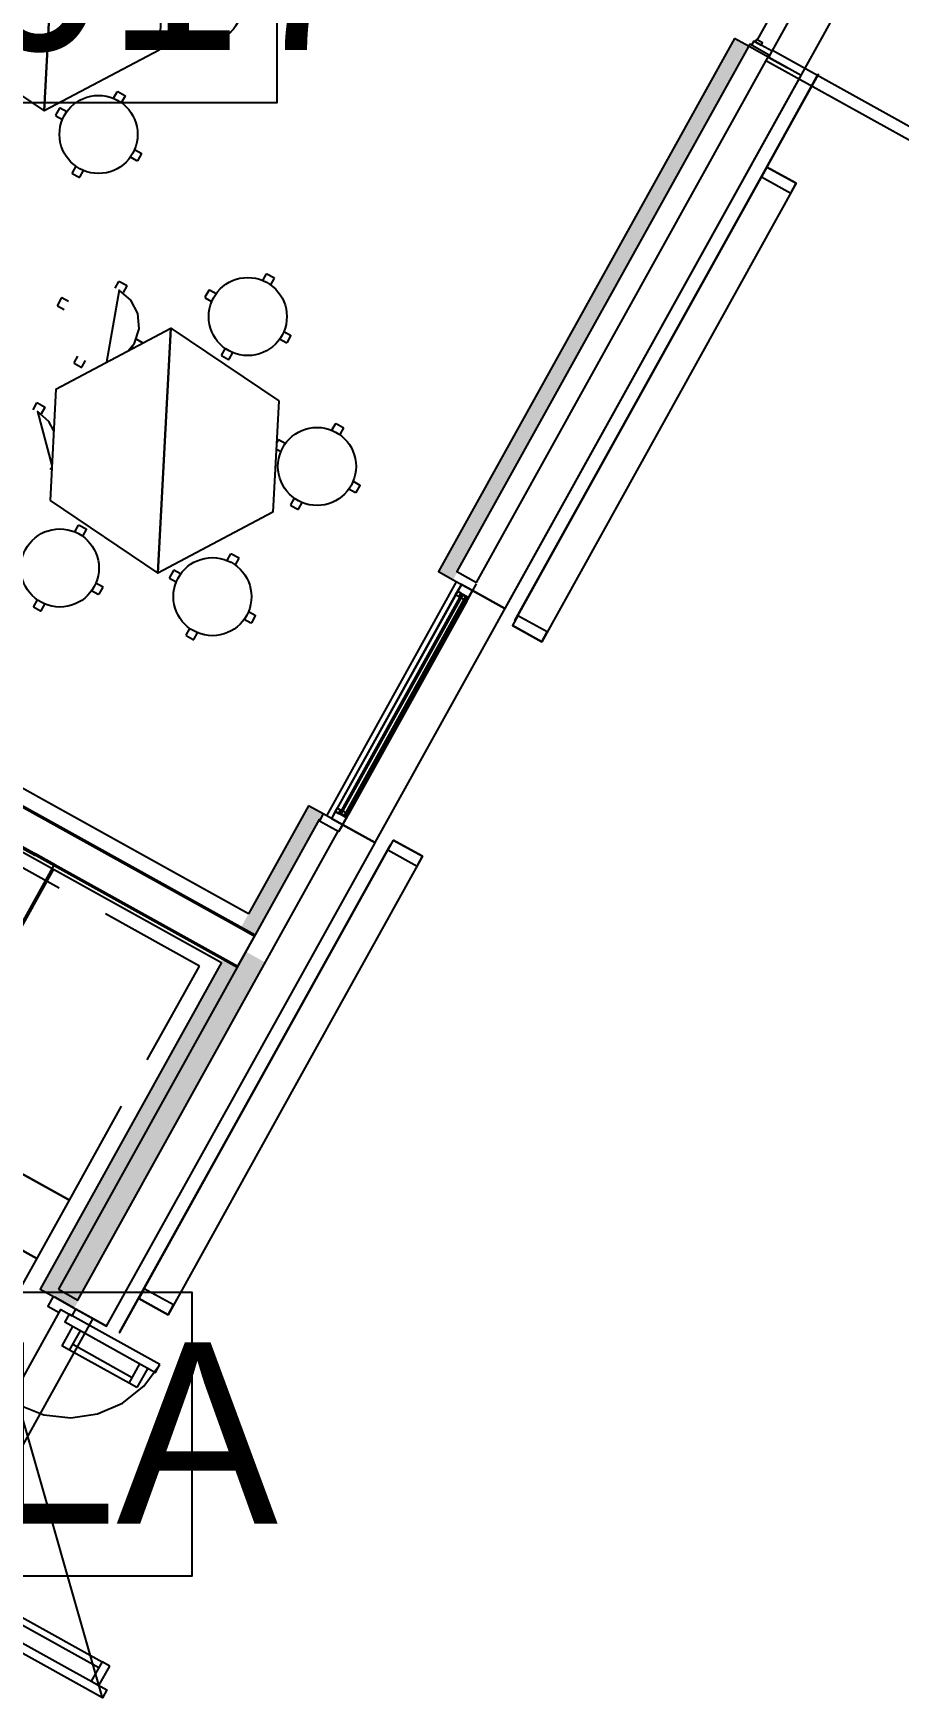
# Model space of a CAD drawing. Header units: metres. Extents: x 2.3 to 42.8, y 0.9 to 31.9.
# Drawn here: x 32.47 to 33.997, y 14.735 to 17.672 of the extents above; entities that cross this region are included whole.
import ezdxf

# ---------------------------------------------------------------- set-up
doc = ezdxf.new("R2010")
doc.units = ezdxf.units.M
for name, color, linetype in [('ARREDI', 9, 'Continuous'), ('INFISSI_VETRATE', 4, 'Continuous'), ('PARETI_STRUTTURE', 7, 'Continuous'), ('PILASTRI_SETTI', 8, 'Continuous'), ('WAYFINDING_RIQUADRI', 7, 'Continuous'), ('WAYFINDING_TESTI', 7, 'Continuous')]:
    doc.layers.add(name, color=color, linetype=linetype)

msp = doc.modelspace()

# ---------------------------------------------------------------- linework, layer by layer
at = {"layer": 'ARREDI'}
for points in [[(32.309, 17.8598), (32.5119, 17.9674), (32.4889, 17.5349), (32.5119, 17.9674), (32.7022, 17.839)], [(32.7022, 17.839), (32.6918, 17.6424)], [(32.2986, 17.6633), (32.4889, 17.5349)], [(32.7295, 17.6673), (32.7229, 17.6555)], [(32.7229, 17.6555), (32.7232, 17.6545)], [(32.7232, 17.6545), (32.7356, 17.6476)], [(32.7367, 17.6479), (32.7432, 17.6596)], [(32.6918, 17.6424), (32.4889, 17.5349)], [(32.7356, 17.6476), (32.7367, 17.6479)], [(33.7593, 17.4276), (33.8548, 17.5997)], [(32.6113, 17.5572), (32.6178, 17.5689)], [(32.6178, 17.5689), (32.6189, 17.5692)], [(32.6189, 17.5692), (32.6313, 17.5623)], [(32.5161, 17.5398), (32.5092, 17.5274)], [(32.5172, 17.5401), (32.5161, 17.5398)], [(32.5289, 17.5336), (32.5172, 17.5401)], [(32.6316, 17.5612), (32.625, 17.5495)], [(32.6313, 17.5623), (32.6316, 17.5612)], [(32.5092, 17.5274), (32.5095, 17.5263)], [(32.5095, 17.5263), (32.5213, 17.5198)], [(32.6527, 17.4469), (32.641, 17.4534)], [(32.6486, 17.4671), (32.6603, 17.4606)], [(32.6538, 17.4472), (32.6527, 17.4469)], [(32.6606, 17.4596), (32.6538, 17.4472)], [(32.6603, 17.4606), (32.6606, 17.4596)], [(32.5448, 17.4375), (32.5383, 17.4257)], [(32.5383, 17.4257), (32.5386, 17.4247)], [(32.5386, 17.4247), (32.551, 17.4178)], [(32.551, 17.4178), (32.5521, 17.4181)], [(32.5521, 17.4181), (32.5586, 17.4298)], [(33.3197, 16.6358), (33.7593, 17.4276)], [(32.8746, 17.2358), (32.8811, 17.2475)], [(32.8811, 17.2475), (32.8821, 17.2478)], [(32.8821, 17.2478), (32.8945, 17.241)], [(32.8948, 17.2399), (32.8883, 17.2282)], [(32.8945, 17.2409), (32.8948, 17.2399)], [(32.637, 17.1117), (32.6483, 17.125), (32.6565, 17.1506), (32.6543, 17.1774), (32.642, 17.2013), (32.6215, 17.2187), (32.5989, 17.0915)], [(32.6144, 17.2221), (32.6209, 17.2338)], [(32.6209, 17.2338), (32.622, 17.2341)], [(32.622, 17.2342), (32.6344, 17.2273)], [(32.6347, 17.2262), (32.6282, 17.2145)], [(32.6344, 17.2273), (32.6347, 17.2262)], [(32.7794, 17.2184), (32.7725, 17.2061)], [(32.7805, 17.2187), (32.7794, 17.2184)], [(32.7922, 17.2122), (32.7805, 17.2188)], [(32.5192, 17.2048), (32.5124, 17.1924)], [(32.5124, 17.1924), (32.5127, 17.1913)], [(32.5127, 17.1913), (32.5244, 17.1848)], [(32.5203, 17.2051), (32.5192, 17.2048)], [(32.532, 17.1986), (32.5203, 17.2051)], [(32.7725, 17.2061), (32.7728, 17.205)], [(32.7728, 17.205), (32.7845, 17.1985)], [(32.5098, 17.0443), (32.7127, 17.1518), (32.6897, 16.7193), (32.7127, 17.1518), (32.903, 17.0234)], [(32.6517, 17.1321), (32.6633, 17.1257)], [(32.916, 17.1255), (32.9042, 17.132)], [(32.9119, 17.1458), (32.9236, 17.1393)], [(32.917, 17.1258), (32.916, 17.1255)], [(32.9239, 17.1382), (32.917, 17.1258)], [(32.9236, 17.1393), (32.9239, 17.1382)], [(32.5479, 17.1024), (32.5414, 17.0907)], [(32.5552, 17.0831), (32.5617, 17.0948)], [(32.6467, 17.1169), (32.6441, 17.1183)], [(32.8081, 17.1161), (32.8016, 17.1044)], [(32.8016, 17.1044), (32.8019, 17.1033)], [(32.8019, 17.1033), (32.8143, 17.0964)], [(32.8143, 17.0964), (32.8154, 17.0967)], [(32.8154, 17.0967), (32.8219, 17.1085)], [(32.5414, 17.0907), (32.5417, 17.0896)], [(32.5417, 17.0896), (32.5541, 17.0828)], [(32.5541, 17.0827), (32.5552, 17.0831)], [(32.5098, 17.0443), (32.4994, 16.8477)], [(32.4698, 17.0078), (32.4763, 17.0196)], [(32.4763, 17.0196), (32.4774, 17.0199)], [(32.4774, 17.0199), (32.4898, 17.013)], [(32.4901, 17.0119), (32.4836, 17.0002)], [(32.4898, 17.013), (32.4901, 17.0119)], [(32.903, 17.0234), (32.8926, 16.8268)], [(32.5059, 16.9705), (32.4974, 16.987), (32.4769, 17.0044), (32.5027, 16.9095)], [(32.9967, 16.9714), (33.0032, 16.9831)], [(33.0032, 16.9831), (33.0043, 16.9834)], [(33.0043, 16.9834), (33.0167, 16.9766)], [(33.017, 16.9755), (33.0105, 16.9638)], [(33.0167, 16.9766), (33.017, 16.9755)], [(32.9016, 16.9541), (32.8991, 16.9496)], [(32.9026, 16.9544), (32.9016, 16.9541)], [(32.9144, 16.9479), (32.9026, 16.9544)], [(32.8985, 16.9386), (32.9067, 16.9341)], [(32.5023, 16.9025), (32.4995, 16.9041)], [(33.0381, 16.8611), (33.0264, 16.8676)], [(33.0341, 16.8814), (33.0458, 16.8749)], [(33.0392, 16.8614), (33.0381, 16.8611)], [(33.0461, 16.8738), (33.0392, 16.8614)], [(33.0458, 16.8749), (33.0461, 16.8738)], [(32.4994, 16.8477), (32.6897, 16.7193)], [(32.9303, 16.8517), (32.9238, 16.84)], [(32.9238, 16.84), (32.9241, 16.8389)], [(32.9241, 16.8389), (32.9365, 16.832)], [(32.9365, 16.832), (32.9375, 16.8323)], [(32.9375, 16.8323), (32.944, 16.8441)], [(32.5429, 16.7922), (32.5495, 16.8039)], [(32.5495, 16.8039), (32.5505, 16.8042)], [(32.5505, 16.8042), (32.5629, 16.7973)], [(32.8926, 16.8268), (32.6897, 16.7193)], [(32.5632, 16.7963), (32.5567, 16.7845)], [(32.5629, 16.7973), (32.5632, 16.7963)], [(32.8121, 16.7416), (32.8186, 16.7533)], [(32.8186, 16.7533), (32.8197, 16.7536)], [(32.8197, 16.7536), (32.8321, 16.7468)], [(32.8324, 16.7457), (32.8259, 16.734)], [(32.8321, 16.7468), (32.8324, 16.7457)], [(32.7169, 16.7243), (32.7101, 16.7119)], [(32.7101, 16.7119), (32.7104, 16.7108)], [(32.718, 16.7246), (32.7169, 16.7243)], [(32.7297, 16.7181), (32.718, 16.7246)], [(32.5844, 16.6819), (32.5726, 16.6884)], [(32.5803, 16.7022), (32.592, 16.6957)], [(32.5854, 16.6822), (32.5844, 16.6819)], [(32.5923, 16.6946), (32.5854, 16.6822)], [(32.592, 16.6957), (32.5923, 16.6946)], [(32.7104, 16.7108), (32.7221, 16.7043)], [(32.4765, 16.6725), (32.47, 16.6608)], [(32.47, 16.6608), (32.4703, 16.6597)], [(32.4703, 16.6597), (32.4827, 16.6528)], [(32.4827, 16.6528), (32.4837, 16.6531)], [(32.4837, 16.6531), (32.4903, 16.6648)], [(32.8535, 16.6313), (32.8418, 16.6378)], [(32.8494, 16.6516), (32.8611, 16.6451)], [(32.8546, 16.6316), (32.8535, 16.6313)], [(32.8615, 16.644), (32.8546, 16.6316)], [(32.8611, 16.6451), (32.8615, 16.644)], [(32.7456, 16.6219), (32.7391, 16.6102)], [(32.7391, 16.6102), (32.7394, 16.6091)], [(32.7394, 16.6091), (32.7518, 16.6022)], [(32.7518, 16.6022), (32.7529, 16.6025)], [(32.7529, 16.6025), (32.7594, 16.6143)], [(32.9755, 16.2842), (32.9745, 16.2848), (32.5142, 15.4559)], [(32.5152, 16.1635), (32.3497, 16.2555)], [(32.5142, 15.4559), (32.5486, 15.4368), (33.008, 16.264)], [(32.6603, 15.4482), (32.8801, 15.8441), (33.0999, 16.24)], [(32.7628, 16.0261), (32.5972, 16.118)], [(32.6708, 15.8606), (32.7628, 16.0261)], [(32.4187, 15.4065), (32.5334, 15.613), (32.3678, 15.7049), (32.5334, 15.613), (32.6253, 15.7786)], [(32.622, 15.3794), (32.6603, 15.4482)]]:
    msp.add_lwpolyline(points, dxfattribs=at)
for points in [[(33.2516, 16.7029), (33.7684, 17.6335), (33.7339, 17.6526), (33.2172, 16.722)], [(33.8548, 17.5997), (33.7593, 17.4276), (33.7596, 17.4274), (33.8552, 17.5995)], [(33.7593, 17.4276), (33.3197, 16.6358), (33.32, 16.6357), (33.7596, 17.4274)], [(33.2183, 16.6875), (33.215, 16.6815), (33.2211, 16.6782), (33.2244, 16.6842)], [(33.2183, 16.6875), (33.2371, 16.6771), (33.2337, 16.6709), (33.2349, 16.6702), (33.245, 16.6885), (33.2251, 16.6996)], [(33.2228, 16.6772), (33.2244, 16.6801), (33.2227, 16.681), (33.2211, 16.6782)], [(33.2302, 16.6728), (33.2327, 16.6773), (33.2272, 16.6803), (33.2247, 16.6758)], [(33.2358, 16.6746), (33.2343, 16.6753), (33.2324, 16.6719), (33.2338, 16.6711)], [(32.8611, 16.0807), (32.0866, 16.5107), (32.056, 16.4556), (32.8305, 16.0256)], [(33.0025, 16.2987), (33.0085, 16.2953), (33.0118, 16.3013), (33.0058, 16.3046)], [(33.0135, 16.3003), (33.0118, 16.3013), (33.0102, 16.2984), (33.0119, 16.2975)], [(33.0025, 16.2987), (32.9957, 16.2866), (33.0157, 16.2755), (33.0259, 16.2938), (33.0247, 16.2944), (33.0212, 16.2882)], [(33.0212, 16.2964), (33.0157, 16.2994), (33.0132, 16.295), (33.0187, 16.2919)], [(33.0226, 16.2907), (33.0245, 16.2942), (33.0231, 16.295), (33.0212, 16.2915)], [(32.5074, 16.205), (32.4736, 16.2238), (32.4722, 16.2212), (32.4488, 16.2342), (32.2209, 15.8237), (32.278, 15.7919)], [(33.0999, 16.24), (32.6603, 15.4482), (32.6606, 15.448), (33.1002, 16.2398)], [(32.3105, 15.6017), (32.4761, 15.5098)], [(32.6603, 15.4482), (32.622, 15.3794), (32.6224, 15.3792), (32.6606, 15.448)]]:
    msp.add_lwpolyline(points, close=True, dxfattribs=at)
for centre in [(32.7696, 17.7233), (32.5849, 17.4935), (32.8482, 17.1721), (32.9704, 16.9077), (32.5166, 16.7285), (32.7858, 16.6779)]:
    msp.add_circle(centre, 0.0689, dxfattribs=at)
at = {"layer": 'INFISSI_VETRATE'}
for points in [[(33.2078, 16.6503), (33.2139, 16.6563)], [(33.2301, 16.6726), (33.2341, 16.6765)], [(33.173, 16.5877), (33.1791, 16.5937)], [(33.1953, 16.61), (33.2014, 16.616)], [(33.1606, 16.5474), (33.1666, 16.5534)], [(33.1383, 16.5251), (33.1444, 16.5311)], [(33.1258, 16.4848), (33.1319, 16.4908)], [(33.1035, 16.4625), (33.1096, 16.4685)], [(33.0911, 16.4222), (33.0971, 16.4282)], [(33.0688, 16.3999), (33.0748, 16.4059)], [(33.0563, 16.3596), (33.0624, 16.3656)], [(33.034, 16.3373), (33.0401, 16.3433)], [(33.0215, 16.297), (33.0276, 16.303)]]:
    msp.add_lwpolyline(points, dxfattribs=at)
at = {"layer": 'PARETI_STRUTTURE'}
for points in [[(37.7058, 24.588), (33.0727, 16.2438)], [(33.7734, 17.6404), (37.6425, 24.6087)], [(33.7476, 17.6602), (34.0916, 18.2798)], [(34.4272, 18.0876), (34.4417, 18.1138), (34.1319, 18.2858), (34.4417, 18.1138), (34.4297, 18.0921), (33.9478, 17.9543), (34.0856, 17.4725), (34.0736, 17.4508), (33.7638, 17.6228)], [(33.7072, 17.6628), (33.1848, 16.722), (33.2106, 16.7077)], [(33.733, 17.6484), (33.7072, 17.6628)], [(33.7674, 17.6293), (33.7735, 17.6403), (33.7412, 17.6583), (33.737, 17.6509)], [(33.245, 16.6885), (33.3021, 16.6569), (33.245, 16.6885), (33.3022, 16.6568), (33.8246, 17.5976), (33.7674, 17.6293)], [(33.7674, 17.6293), (33.733, 17.6484)], [(33.7664, 17.6299), (33.7674, 17.6293)], [(34.0839, 17.4694), (33.7741, 17.6414)], [(33.3248, 16.6443), (33.7548, 17.4188)], [(33.7644, 17.436), (33.816, 17.4073)], [(33.816, 17.4073), (33.3669, 16.5984)], [(32.8497, 16.1185), (30.5976, 17.369)], [(32.8612, 16.0784), (30.5747, 17.348)], [(30.5833, 17.3432), (32.8354, 16.0927)], [(32.8048, 16.0377), (30.5441, 17.2929), (30.5413, 17.2877)], [(30.5441, 17.2929), (32.8306, 16.0233)], [(30.5464, 17.2849), (32.802, 16.0325)], [(32.9875, 16.2911), (33.2168, 16.7042)], [(33.1304, 16.482), (33.2517, 16.7006)], [(33.2106, 16.7077), (33.245, 16.6885)], [(33.2251, 16.6996), (33.215, 16.6815)], [(33.215, 16.6815), (33.0058, 16.3046)], [(33.2149, 16.6813), (33.0059, 16.3049)], [(33.2251, 16.6815), (33.0112, 16.2961), (33.0132, 16.295), (33.2272, 16.6803)], [(33.2349, 16.6702), (33.0259, 16.2938)], [(33.0259, 16.2938), (33.2349, 16.6702)], [(33.3669, 16.5984), (33.3152, 16.627)], [(33.009, 16.2634), (33.1304, 16.482)], [(32.9554, 16.3089), (32.8497, 16.1185)], [(32.9813, 16.2946), (32.9554, 16.3089)], [(33.0058, 16.3046), (32.9957, 16.2865)], [(32.9755, 16.2842), (32.9745, 16.2848), (32.5142, 15.4559)], [(32.9375, 16), (33.0728, 16.2437), (33.0157, 16.2755)], [(32.9957, 16.2865), (32.9813, 16.2946)], [(32.5142, 15.4559), (32.5486, 15.4368), (33.008, 16.264)], [(33.105, 16.2484), (33.1566, 16.2197)], [(32.8804, 15.8439), (33.0954, 16.2312)], [(33.1566, 16.2197), (32.932, 15.8152)], [(32.8354, 16.0927), (32.8612, 16.0784)], [(32.8306, 16.0233), (32.8048, 16.0377)], [(32.802, 16.0325), (32.4818, 15.4559), (32.5076, 15.4416)], [(32.5421, 15.4224), (32.5992, 15.3907), (32.9375, 16)], [(32.6654, 15.4567), (32.8804, 15.8439)], [(32.932, 15.8152), (32.7075, 15.4108)], [(32.2458, 14.9294), (32.5181, 15.42)], [(32.5049, 15.4431), (32.4953, 15.4259), (32.5153, 15.4148), (32.5182, 15.42), (32.5381, 15.4089), (32.5448, 15.4209)], [(32.5076, 15.4416), (32.542, 15.4225)], [(32.5421, 15.4224), (32.5076, 15.4416)], [(32.5991, 15.3908), (32.5448, 15.4209)], [(32.7075, 15.4108), (32.6558, 15.4394)], [(32.2638, 14.9149), (32.2944, 14.8979), (32.5754, 15.4039)], [(32.5391, 15.3903), (32.52, 15.3559)], [(32.533, 15.4117), (32.5253, 15.398), (32.6854, 15.3091), (32.693, 15.3229)], [(32.693, 15.3229), (32.533, 15.4117)], [(32.5337, 15.3483), (32.5528, 15.3827)], [(32.6387, 15.29), (32.5337, 15.3483), (32.52, 15.3559)], [(32.5395, 15.3586), (32.6445, 15.3003)], [(32.5918, 14.735), (32.2596, 14.9195), (32.2673, 14.9333), (32.5995, 14.7488), (32.5918, 14.735), (32.4441, 15.2517), (32.4885, 15.2341), (32.536, 15.2287), (32.5833, 15.2357), (32.6271, 15.2547), (32.6646, 15.2845), (32.693, 15.3229)], [(32.6387, 15.29), (32.6578, 15.3244)], [(32.6716, 15.3167), (32.6525, 15.2823)], [(32.6525, 15.2823), (32.6387, 15.29)], [(32.2931, 14.9189), (32.3122, 14.9533), (32.591, 14.7985)], [(32.3065, 14.943), (32.5853, 14.7882)], [(32.591, 14.7985), (32.5719, 14.7641)], [(32.5857, 14.7565), (32.6048, 14.7909)], [(32.6048, 14.7909), (32.591, 14.7985)], [(32.5719, 14.7641), (32.5857, 14.7565)]]:
    msp.add_lwpolyline(points, dxfattribs=at)
for points in [[(33.2516, 16.7029), (33.7684, 17.6335), (33.7339, 17.6526), (33.2172, 16.722)], [(33.7544, 17.651), (33.7567, 17.6551), (33.7457, 17.6612), (33.7434, 17.6571)], [(33.7675, 17.6295), (33.8009, 17.6109)], [(33.7644, 17.436), (33.7548, 17.4188), (33.8065, 17.3901), (33.816, 17.4073)], [(33.0157, 16.2755), (33.245, 16.6885), (33.2251, 16.6996), (32.9957, 16.2865)], [(33.2251, 16.6815), (33.2272, 16.6803), (33.0132, 16.295), (33.0112, 16.2961)], [(33.0187, 16.2919), (33.2327, 16.6773), (33.2348, 16.6761), (33.0208, 16.2907)], [(33.0208, 16.2907), (33.2348, 16.6761), (33.2327, 16.6773), (33.0187, 16.2919)], [(33.3248, 16.6443), (33.3152, 16.6271), (33.3669, 16.5984), (33.3764, 16.6156)], [(32.8611, 16.0807), (32.0866, 16.5107), (32.056, 16.4556), (32.8305, 16.0256)], [(33.009, 16.2634), (33.0157, 16.2755), (32.9813, 16.2946), (32.9746, 16.2825)], [(33.0157, 16.2755), (33.0727, 16.2438)], [(33.105, 16.2484), (33.0954, 16.2312), (33.1471, 16.2025), (33.1566, 16.2197)], [(32.5074, 16.205), (32.4736, 16.2238), (32.4722, 16.2212), (32.4488, 16.2342), (32.2209, 15.8237), (32.278, 15.7919)], [(32.278, 15.7919), (32.2797, 15.791), (32.5052, 16.1973), (32.2797, 15.791)], [(32.6654, 15.4567), (32.6558, 15.4394), (32.7075, 15.4108), (32.717, 15.428)]]:
    msp.add_lwpolyline(points, close=True, dxfattribs=at)
at = {"layer": 'PILASTRI_SETTI'}
for points in [[(33.2106, 16.7077), (33.733, 17.6485), (33.1848, 16.722), (33.7072, 17.6628)], [(33.0132, 16.295), (33.2272, 16.6803), (33.0118, 16.2957), (33.2251, 16.6814)], [(33.0208, 16.2907), (33.2348, 16.6761), (33.0187, 16.2919), (33.2326, 16.6771)], [(32.8612, 16.0784), (32.9813, 16.2946), (32.8354, 16.0927), (32.9554, 16.3089)], [(32.5076, 15.4416), (32.8306, 16.0233), (32.4818, 15.4559), (32.8048, 16.0377)], [(32.5421, 15.4224), (32.8804, 16.0317), (32.5076, 15.4416), (32.8459, 16.0509)]]:
    msp.add_solid(points, dxfattribs=at)
at = {"layer": 'WAYFINDING_RIQUADRI'}
for points in [[(31.3, 17.55), (32.9, 17.55), (32.9, 18.05), (31.3, 18.05)], [(31.65, 14.95), (32.75, 14.95), (32.75, 15.45), (31.65, 15.45)]]:
    msp.add_lwpolyline(points, close=True, dxfattribs=at)

# ---------------------------------------------------------------- texts
at = {"layer": 'WAYFINDING_TESTI', "char_height": 0.32, "attachment_point": 5}
for s, insert in [('AULA 017', (32.1, 17.8)), ('SCALA', (32.2, 15.2))]:
    msp.add_mtext(s, dxfattribs=dict(at, insert=insert))

doc.saveas('drawing.dxf')
